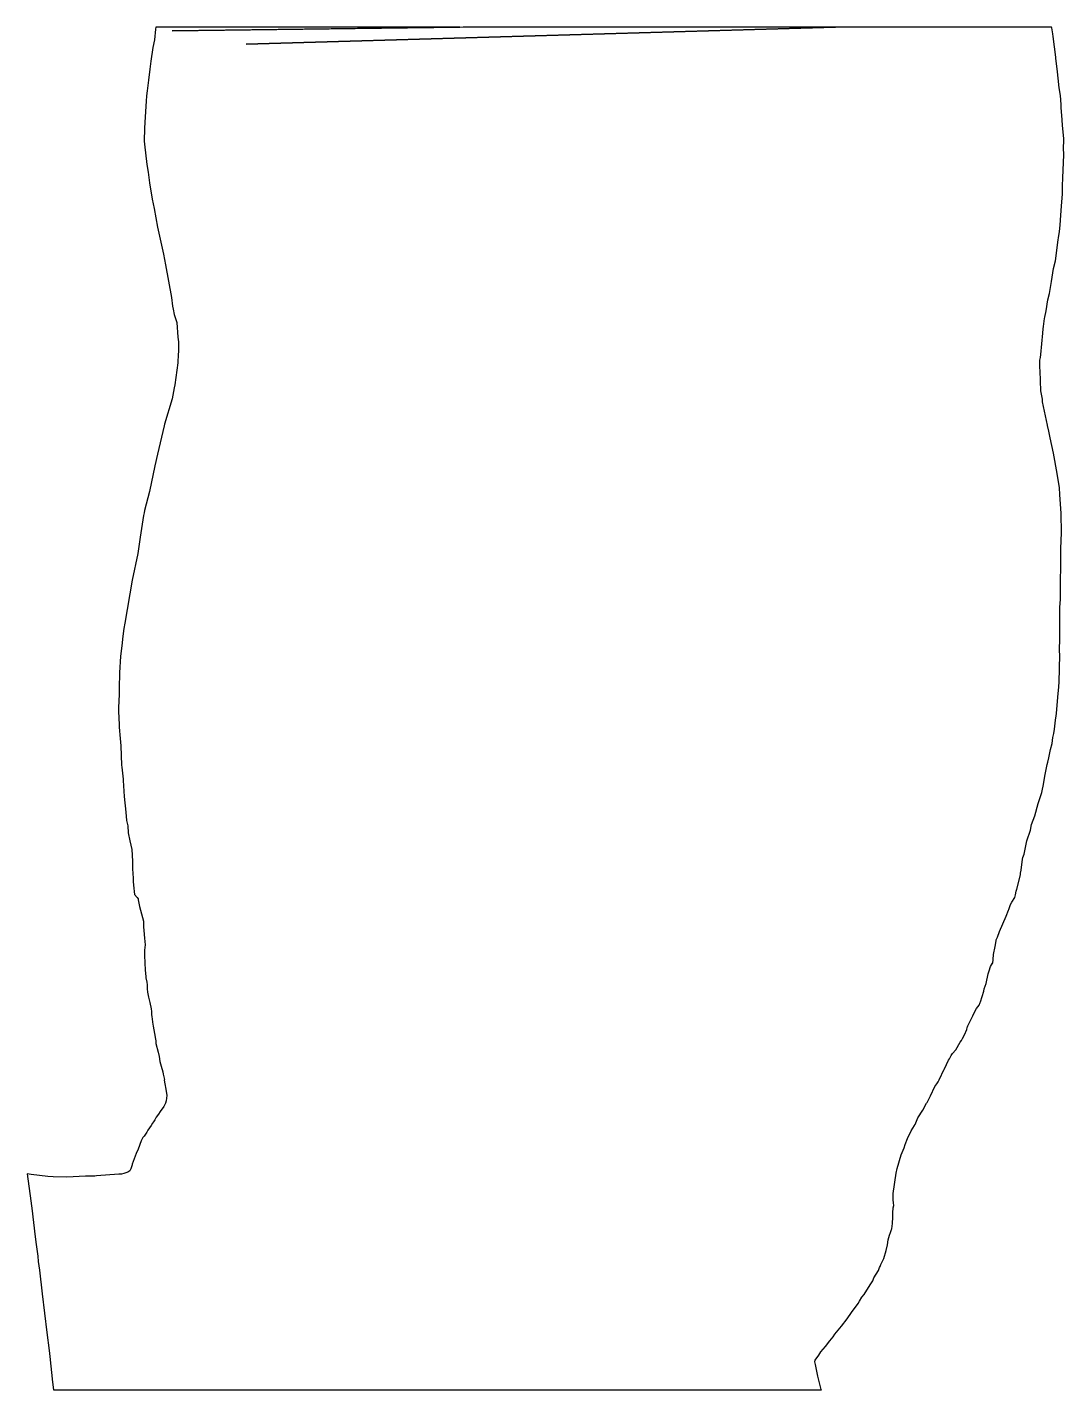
# Model space of a CAD drawing. Extents: x 11 to 149, y 0 to 182.
import ezdxf

# ---------------------------------------------------------------- set-up
doc = ezdxf.new("R2010")
doc.units = 0
doc.layers.add('22_66000', color=7, linetype='CONTINUOUS')

msp = doc.modelspace()

# ---------------------------------------------------------------- linework, layer by layer
at = {"layer": '22_66000', "color": 5}
msp.add_lwpolyline([(109.661, 182.289), (68.93401, 182.29201), (30.022, 181.81201), (29.982, 181.82001), (68.50301, 182.29501), (27.813, 182.29102), (27.776, 182.05602), (27.62, 180.62502), (27.413, 179.58401), (27.129, 177.76401), (27.018, 176.675), (26.815, 175.22701), (26.657, 173.802), (26.562, 173.106), (26.493, 172.39101), (26.36, 170.31601), (26.274, 168.80801), (26.256, 167.04201), (26.274, 166.634), (26.591, 163.912), (26.766, 162.89001), (26.933, 161.472), (27.299, 159.31201), (27.564, 158.05901), (28.017, 155.52701), (28.841, 151.931), (29.087, 150.50801), (29.893, 146.12401), (30.015, 144.992), (30.122, 144.58601), (30.239, 143.86301), (30.627, 142.81401), (30.738, 140.82901), (30.823, 140.203), (30.814, 138.85501), (30.771, 138.565), (30.759, 137.40201), (30.363, 134.45401), (30.271, 134.07201), (30.004, 132.595), (28.974, 129.19901), (28.913, 128.953), (28.025, 125.19601), (27.677, 123.63701), (26.952, 120.18001), (26.301, 117.63601), (26.227, 117.316), (26.162, 116.97501), (25.725, 114.075), (25.377, 111.897), (24.649, 108.317), (23.652, 102.589), (23.533, 101.85201), (23.397, 100.84601), (23.258, 99.521), (23.089, 98.16701), (22.946, 95.93401), (22.918, 95.234), (22.908, 94.54401), (22.911, 93.04101), (22.814, 91.288), (22.82, 90.814), (22.895, 88.985), (22.886, 88.663), (23.023, 87.121), (23.099, 86.17101), (23.204, 83.569), (23.243, 83.318), (23.425, 81.71301), (23.426, 81.51701), (23.547, 79.374), (23.78, 77.291), (23.892, 76.158), (24.035, 75.441), (24.098, 74.497), (24.325, 73.45901), (24.566, 72.297), (24.686, 70.731), (24.683, 69.778), (24.713, 69.008), (24.778, 68.525), (24.777, 68.023), (24.79, 67.522), (24.961, 66.265), (25.301, 65.84901), (25.42, 65.68401), (25.452, 65.556), (25.606, 64.647), (26.128, 62.698), (26.133, 62.319), (26.154, 61.927), (26.214, 61.434), (26.299, 60.411), (26.355, 59.552), (26.272, 58.81), (26.293, 58.456), (26.278, 58.349), (26.304, 58.163), (26.324, 57.087), (26.357, 56.182), (26.453, 55.257), (26.472, 55.133), (26.604, 54.548), (26.643, 54.187), (26.654, 53.771), (26.647, 53.639), (26.706, 53.2), (26.834, 52.549), (27.007, 51.823), (27.194, 50.983), (27.236, 50.633), (27.225, 50.225), (27.286, 49.916), (27.292, 49.649), (27.35, 49.205), (27.44, 48.653), (27.627, 47.677), (27.738, 46.898), (27.783, 46.666), (27.812, 46.34), (28.101, 45.178), (28.226, 44.588), (28.348, 43.936), (28.493, 43.291), (28.731, 42.544), (28.786, 42.23), (28.947, 41.509), (28.925, 41.406), (28.982, 40.938), (29.138, 40.217), (29.254, 39.387), (29.204, 38.64), (29.094, 38.337), (28.879, 37.917), (28.376, 37.223), (28.166, 36.887), (27.837, 36.486), (27.676, 36.098), (27.466, 35.841), (27.37, 35.681), (27.195, 35.34), (26.746, 34.756), (26.596, 34.447), (26.242, 33.944), (26.046, 33.734), (25.83, 33.295), (25.423, 32.208), (25.15, 31.625), (24.623, 30.197), (24.61, 30.093), (24.433, 29.543), (24.421, 29.47), (24.308, 29.308), (24.068, 29.123), (23.803, 29.048), (23.528, 28.932), (23.225, 28.864), (23.004, 28.846), (22.837, 28.845), (19.867, 28.632), (19.615, 28.563), (19.296, 28.577), (18.408, 28.563), (15.872, 28.45), (14.063, 28.489), (13.332, 28.546), (11.128, 28.794), (10.589, 28.909), (11.064, 25.27), (11.138, 24.614), (11.188, 24.292), (11.663, 20.469), (11.782, 19.442), (11.985, 17.891), (12.067, 17.174), (12.217, 16.019), (12.608, 12.86), (13.232, 7.649), (13.509, 5.237), (13.592, 4.438), (13.987, 1.02), (14.092, 0.006), (116.87901, 0.006), (116.857, 0.047), (116.396, 1.843), (116.089, 3.375), (116.02, 3.761), (116.064, 3.976), (116.551, 4.644), (116.814, 5.09), (117.41901, 5.806), (117.98601, 6.558), (118.437, 7.104), (118.672, 7.452), (119.58301, 8.509), (120.326, 9.483), (120.90301, 10.33), (121.79301, 11.554), (121.96001, 11.854), (122.30501, 12.38), (122.59501, 12.764), (123.425, 14.046), (123.742, 14.558), (123.91301, 14.98), (124.523, 15.982), (124.63701, 16.361), (124.729, 16.513), (124.83301, 16.742), (125.242, 17.56), (125.54301, 18.626), (125.70901, 19.402), (125.80701, 20.05), (125.98, 20.672), (126.104, 21.056), (126.258, 21.44), (126.28801, 21.546), (126.39001, 22.235), (126.44201, 23.076), (126.42101, 23.672), (126.464, 24.366), (126.55401, 24.67), (126.51001, 25.007), (126.51301, 25.12), (126.496, 25.335), (126.48301, 26.27), (126.89001, 28.966), (127.01601, 29.616), (127.53801, 31.456), (127.94, 32.353), (128.08, 32.818), (128.41101, 33.601), (128.90701, 34.664), (129.32701, 35.352), (129.388, 35.49), (129.40701, 35.51), (129.604, 35.924), (129.79901, 36.393), (130.436, 37.411), (130.955, 38.346), (131.035, 38.445), (131.479, 39.315), (132.06401, 40.568), (132.31601, 40.934), (132.51801, 41.197), (132.64401, 41.475), (133.33101, 42.885), (133.35001, 42.939), (133.897, 44.11), (134.011, 44.301), (134.25301, 44.744), (134.43301, 45.01), (134.884, 45.473), (135.464, 46.497), (135.63501, 46.73), (135.75401, 47.008), (136.01701, 47.509), (136.33801, 48.198), (136.37201, 48.479), (136.418, 48.568), (136.46101, 48.699), (137.15001, 50.025), (137.16701, 50.089), (137.62201, 50.996), (137.99001, 51.479), (138.14301, 51.832), (138.18501, 51.911), (138.62701, 53.312), (138.67401, 53.634), (138.92601, 54.365), (139.207, 55.649), (139.334, 56.059), (139.53001, 56.645), (139.798, 57.064), (139.815, 57.071), (139.882, 57.575), (139.91701, 58.229), (140.12901, 59.318), (140.248, 60.088), (140.276, 60.192), (140.43501, 60.542), (140.707, 61.303), (141.604, 63.355), (141.92201, 64.176), (141.959, 64.244), (142.20201, 64.90701), (142.36801, 65.241), (142.75101, 65.846), (142.85901, 66.221), (142.966, 66.71301), (143.041, 66.96201), (143.51001, 68.896), (143.522, 69.131), (143.61501, 69.533), (143.79901, 70.998), (143.85901, 71.23801), (144.02501, 71.648), (144.382, 73.467), (144.845, 74.86401), (144.98001, 75.61401), (145.425, 76.789), (145.882, 78.457), (146.29301, 79.658), (146.38701, 79.913), (146.43401, 80.118), (146.60001, 80.978), (146.789, 82.08601), (147.09801, 83.65501), (147.17101, 83.979), (147.31201, 84.53101), (147.522, 85.67001), (147.748, 86.45), (147.85701, 87.27901), (147.97, 87.802), (148.069, 88.382), (148.20601, 89.57301), (148.30701, 90.165), (148.328, 90.483), (148.578, 93.192), (148.61401, 93.50201), (148.70601, 94.66), (148.78401, 98.312), (148.75101, 98.80501), (148.791, 100.664), (148.77301, 102.631), (148.78101, 104.647), (148.86801, 105.798), (148.944, 112.55501), (149.01601, 114.634), (148.95401, 117.24901), (148.78001, 119.77601), (148.746, 120.663), (148.43201, 122.58301), (147.92601, 125.32001), (147.49501, 127.37701), (147.32701, 128.261), (147.14801, 129.01201), (147.149, 129.069), (146.47801, 132.19501), (146.44801, 132.53601), (146.25601, 133.668), (146.201, 134.97101), (146.186, 135.17001), (146.19701, 135.229), (146.10301, 137.01701), (146.11301, 137.757), (146.21201, 138.097), (146.261, 138.498), (146.53201, 141.388), (146.554, 141.94701), (146.61, 142.28001), (146.74101, 143.33101), (146.791, 143.513), (146.96201, 144.367), (147.18901, 145.84001), (147.397, 146.666), (147.66901, 148.27), (147.938, 149.998), (148.19801, 151.05301), (148.57401, 153.84201), (148.59901, 154.106), (148.72501, 154.99001), (148.832, 155.819), (148.86, 156.46501), (149.02, 158.42001), (149.132, 159.97701), (149.15601, 161.05801), (149.21001, 162.162), (149.30701, 165.21201), (149.30801, 165.52701), (149.29001, 165.83401), (149.315, 167.423), (149.14801, 169.14001), (149.084, 169.89601), (148.97501, 171.55801), (148.96001, 171.94601), (148.87901, 173.173), (148.72101, 174.192), (148.561, 175.50101), (148.494, 176.34801), (148.26401, 178.14601), (148.26601, 178.29301), (147.901, 181.065), (147.86601, 181.40501), (147.701, 182.203), (147.68901, 182.29401), (118.79101, 182.29102), (39.888, 180.026), (118.786, 182.29102), (109.661, 182.289)], dxfattribs=at)

doc.saveas('drawing.dxf')
